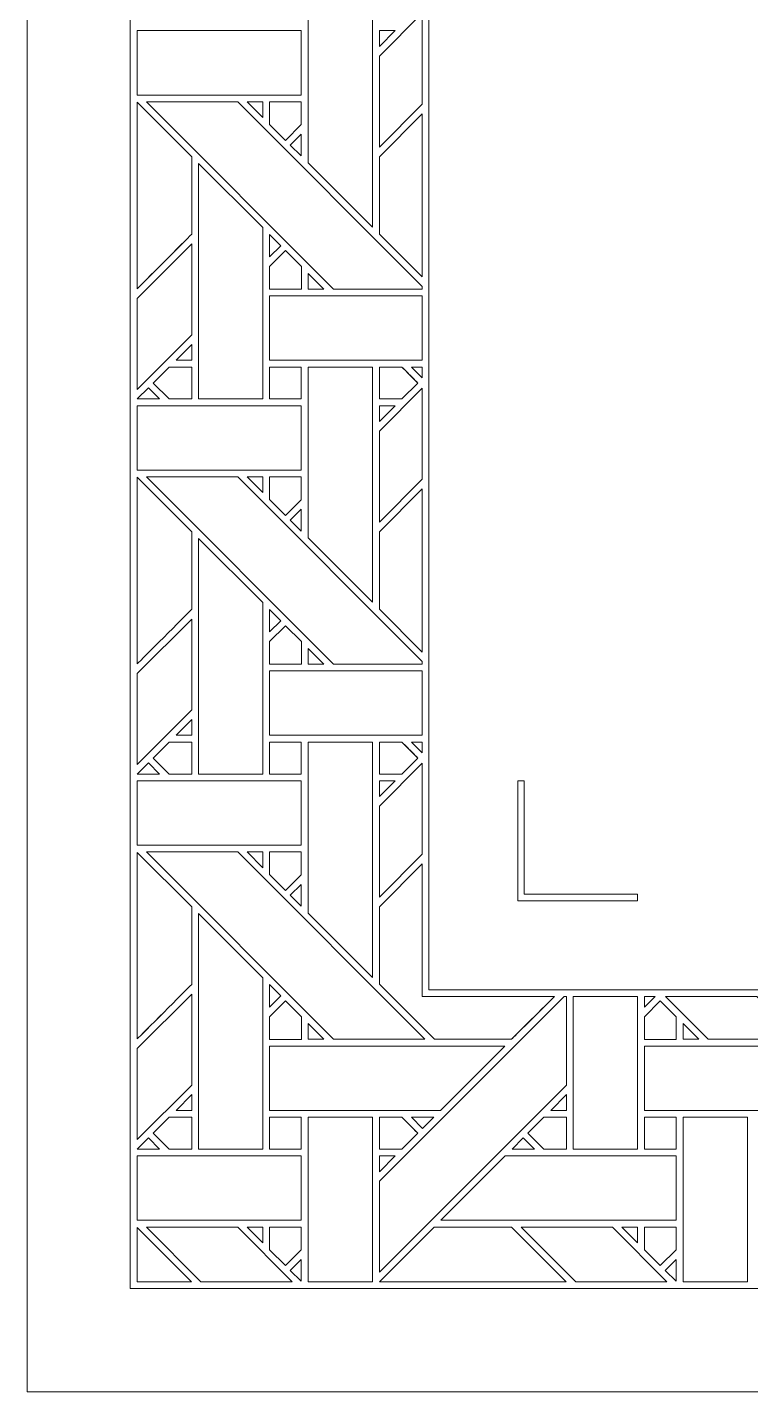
# Model space of a CAD drawing. Header units: inches. Extents: x 8.88 to 15.88, y 5.59 to 12.59.
# Drawn here: x 8.883 to 10.714, y 5.595 to 9.046 of the extents above; entities that cross this region are included whole.
import ezdxf

# ---------------------------------------------------------------- set-up
doc = ezdxf.new("R2010")
doc.units = ezdxf.units.IN
doc.header["$MEASUREMENT"] = 0
doc.layers.add('Design', color=7, linetype='Continuous', lineweight=0)

msp = doc.modelspace()

# ---------------------------------------------------------------- linework, layer by layer
at = {"layer": 'Design'}
for points, knots in [([(8.8829, 12.5948), (8.8829, 12.5948), (8.8829, 5.5948), (8.8829, 5.5948), (8.8829, 5.5948), (15.8829, 5.5948), (15.8829, 5.5948), (15.8829, 5.5948), (15.8829, 12.5948), (15.8829, 12.5948), (15.8829, 12.5948), (8.8829, 12.5948), (8.8829, 12.5948)], [0, 0, 0, 0, 1, 1, 1, 2, 2, 2, 3, 3, 3, 4, 4, 4, 4]), ([(9.1435, 12.3341), (9.1435, 12.3341), (9.1435, 5.8554), (9.1435, 5.8554), (9.1435, 5.8554), (15.6222, 5.8554), (15.6222, 5.8554), (15.6222, 5.8554), (15.6222, 12.3341), (15.6222, 12.3341), (15.6222, 12.3341), (9.1435, 12.3341), (9.1435, 12.3341)], [0, 0, 0, 0, 1, 1, 1, 2, 2, 2, 3, 3, 3, 4, 4, 4, 4]), ([(9.8996, 6.6115), (9.8996, 6.6115), (9.8996, 11.5781), (9.8996, 11.5781), (9.8996, 11.5781), (14.8662, 11.5781), (14.8662, 11.5781), (14.8662, 11.5781), (14.8662, 6.6115), (14.8662, 6.6115), (14.8662, 6.6115), (9.8996, 6.6115), (9.8996, 6.6115)], [0, 0, 0, 0, 1, 1, 1, 2, 2, 2, 3, 3, 3, 4, 4, 4, 4]), ([(9.5942, 9.1352), (9.5942, 9.1352), (9.7571, 9.1352), (9.7571, 9.1352), (9.7571, 9.1352), (9.7571, 8.5401), (9.7571, 8.5401), (9.7571, 8.5401), (9.5942, 8.703), (9.5942, 8.703), (9.5942, 8.703), (9.5942, 9.1352), (9.5942, 9.1352)], [0, 0, 0, 0, 1, 1, 1, 2, 2, 2, 3, 3, 3, 4, 4, 4, 4]), ([(9.7742, 8.743), (9.7742, 8.743), (9.7742, 8.9731), (9.7742, 8.9731), (9.7742, 8.9731), (9.8829, 9.0817), (9.8829, 9.0817), (9.8829, 9.0817), (9.8829, 8.8516), (9.8829, 8.8516), (9.8829, 8.8516), (9.7742, 8.743), (9.7742, 8.743)], [0, 0, 0, 0, 1, 1, 1, 2, 2, 2, 3, 3, 3, 4, 4, 4, 4]), ([(9.1612, 9.0373), (9.1612, 9.0373), (9.5766, 9.0373), (9.5766, 9.0373), (9.5766, 9.0373), (9.5766, 8.8745), (9.5766, 8.8745), (9.5766, 8.8745), (9.1612, 8.8745), (9.1612, 8.8745), (9.1612, 8.8745), (9.1612, 9.0373), (9.1612, 9.0373)], [0, 0, 0, 0, 1, 1, 1, 2, 2, 2, 3, 3, 3, 4, 4, 4, 4]), ([(9.814, 9.0373), (9.814, 9.0373), (9.7742, 8.9974), (9.7742, 8.9974), (9.7742, 8.9974), (9.7742, 9.0373), (9.7742, 9.0373), (9.7742, 9.0373), (9.814, 9.0373), (9.814, 9.0373)], [0, 0, 0, 0, 1, 1, 1, 2, 2, 2, 3, 3, 3, 3]), ([(9.1612, 8.8564), (9.1612, 8.8564), (9.2991, 8.7186), (9.2991, 8.7186), (9.2991, 8.7186), (9.2991, 8.5224), (9.2991, 8.5224), (9.2816, 8.5048), (9.1737, 8.397), (9.1612, 8.3845), (9.1612, 8.3845), (9.1612, 8.8564), (9.1612, 8.8564)], [0, 0, 0, 0, 1, 1, 1, 2, 2, 2, 3, 3, 3, 4, 4, 4, 4]), ([(9.1612, 8.8564), (9.1612, 8.8564), (9.2991, 8.7186), (9.2991, 8.7186), (9.2991, 8.7186), (9.2991, 8.5224), (9.2991, 8.5224), (9.2815, 8.5046), (9.1736, 8.3969), (9.1612, 8.3845), (9.1612, 8.3845), (9.1612, 8.8564), (9.1612, 8.8564)], [0, 0, 0, 0, 1, 1, 1, 2, 2, 2, 3, 3, 3, 4, 4, 4, 4]), ([(9.1846, 8.8573), (9.1846, 8.8573), (9.4156, 8.8573), (9.4156, 8.8573), (9.4156, 8.8573), (9.8829, 8.3901), (9.8829, 8.3901), (9.8829, 8.3901), (9.8829, 8.3837), (9.8829, 8.3837), (9.8829, 8.3837), (9.6582, 8.3837), (9.6582, 8.3837), (9.6582, 8.3837), (9.1846, 8.8573), (9.1846, 8.8573)], [0, 0, 0, 0, 1, 1, 1, 2, 2, 2, 3, 3, 3, 4, 4, 4, 5, 5, 5, 5]), ([(9.4397, 8.8573), (9.4397, 8.8573), (9.4791, 8.8573), (9.4791, 8.8573), (9.4791, 8.8573), (9.4791, 8.8175), (9.4791, 8.8175), (9.4791, 8.8175), (9.4397, 8.8573), (9.4397, 8.8573)], [0, 0, 0, 0, 1, 1, 1, 2, 2, 2, 3, 3, 3, 3]), ([(9.4963, 8.8573), (9.4963, 8.8573), (9.5766, 8.8573), (9.5766, 8.8573), (9.5766, 8.8573), (9.5766, 8.7997), (9.5766, 8.7997), (9.5766, 8.7997), (9.5366, 8.7598), (9.5366, 8.7598), (9.5366, 8.7598), (9.4963, 8.8001), (9.4963, 8.8001), (9.4963, 8.8001), (9.4963, 8.8573), (9.4963, 8.8573)], [0, 0, 0, 0, 1, 1, 1, 2, 2, 2, 3, 3, 3, 4, 4, 4, 5, 5, 5, 5]), ([(9.5766, 8.7997), (9.5766, 8.7997), (9.5366, 8.7598), (9.5366, 8.7598), (9.5366, 8.7598), (9.4963, 8.8001), (9.4963, 8.8001), (9.4963, 8.8001), (9.4963, 8.8573), (9.4963, 8.8573), (9.4963, 8.8573), (9.5766, 8.8573), (9.5766, 8.8573), (9.5766, 8.8573), (9.5766, 8.7997), (9.5766, 8.7997)], [0, 0, 0, 0, 1, 1, 1, 2, 2, 2, 3, 3, 3, 4, 4, 4, 5, 5, 5, 5]), ([(9.7742, 8.7186), (9.7742, 8.7186), (9.8829, 8.8273), (9.8829, 8.8273), (9.8829, 8.8273), (9.8829, 8.4143), (9.8829, 8.4143), (9.8829, 8.4143), (9.7742, 8.5229), (9.7742, 8.5229), (9.7742, 8.5229), (9.7742, 8.7186), (9.7742, 8.7186)], [0, 0, 0, 0, 1, 1, 1, 2, 2, 2, 3, 3, 3, 4, 4, 4, 4]), ([(9.8829, 8.8273), (9.8829, 8.8273), (9.8829, 8.4143), (9.8829, 8.4143), (9.8829, 8.4143), (9.7742, 8.5229), (9.7742, 8.5229), (9.7742, 8.5229), (9.7742, 8.7186), (9.7742, 8.7186), (9.7742, 8.7186), (9.8829, 8.8273), (9.8829, 8.8273)], [0, 0, 0, 0, 1, 1, 1, 2, 2, 2, 3, 3, 3, 4, 4, 4, 4]), ([(9.5766, 8.7755), (9.5766, 8.7755), (9.5766, 8.7203), (9.5766, 8.7203), (9.5766, 8.7203), (9.5488, 8.7477), (9.5488, 8.7477), (9.5488, 8.7477), (9.5766, 8.7755), (9.5766, 8.7755)], [0, 0, 0, 0, 1, 1, 1, 2, 2, 2, 3, 3, 3, 3]), ([(9.4791, 8.5394), (9.4791, 8.5394), (9.4791, 8.1057), (9.4791, 8.1057), (9.4791, 8.1057), (9.3163, 8.1057), (9.3163, 8.1057), (9.3163, 8.1057), (9.3163, 8.7015), (9.3163, 8.7015), (9.3163, 8.7015), (9.4791, 8.5394), (9.4791, 8.5394)], [0, 0, 0, 0, 1, 1, 1, 2, 2, 2, 3, 3, 3, 4, 4, 4, 4]), ([(9.1612, 8.3601), (9.1612, 8.3601), (9.2992, 8.498), (9.2992, 8.498), (9.2992, 8.498), (9.2992, 8.2679), (9.2992, 8.2679), (9.2992, 8.2679), (9.1612, 8.13), (9.1612, 8.13), (9.1612, 8.13), (9.1612, 8.3601), (9.1612, 8.3601)], [0, 0, 0, 0, 1, 1, 1, 2, 2, 2, 3, 3, 3, 4, 4, 4, 4]), ([(9.4964, 8.4651), (9.4964, 8.4651), (9.4964, 8.5219), (9.4964, 8.5219), (9.4964, 8.5219), (9.5246, 8.4933), (9.5246, 8.4933), (9.5246, 8.4933), (9.4964, 8.4651), (9.4964, 8.4651)], [0, 0, 0, 0, 1, 1, 1, 2, 2, 2, 3, 3, 3, 3]), ([(9.577, 8.3834), (9.577, 8.3834), (9.4963, 8.3834), (9.4963, 8.3834), (9.4963, 8.3834), (9.4963, 8.4407), (9.4963, 8.4407), (9.4963, 8.4407), (9.5367, 8.4811), (9.5367, 8.4811), (9.5367, 8.4811), (9.577, 8.4407), (9.577, 8.4407), (9.577, 8.4407), (9.577, 8.3834), (9.577, 8.3834)], [0, 0, 0, 0, 1, 1, 1, 2, 2, 2, 3, 3, 3, 4, 4, 4, 5, 5, 5, 5]), ([(9.5367, 8.4811), (9.5367, 8.4811), (9.577, 8.4407), (9.577, 8.4407), (9.577, 8.4407), (9.577, 8.3834), (9.577, 8.3834), (9.577, 8.3834), (9.4963, 8.3834), (9.4963, 8.3834), (9.4963, 8.3834), (9.4963, 8.4407), (9.4963, 8.4407), (9.4963, 8.4407), (9.5367, 8.4811), (9.5367, 8.4811)], [0, 0, 0, 0, 1, 1, 1, 2, 2, 2, 3, 3, 3, 4, 4, 4, 5, 5, 5, 5]), ([(9.634, 8.3837), (9.634, 8.3837), (9.5943, 8.3837), (9.5943, 8.3837), (9.5943, 8.3837), (9.5943, 8.4235), (9.5943, 8.4235), (9.5943, 8.4235), (9.634, 8.3837), (9.634, 8.3837)], [0, 0, 0, 0, 1, 1, 1, 2, 2, 2, 3, 3, 3, 3]), ([(9.4964, 8.2037), (9.4964, 8.2037), (9.4964, 8.3664), (9.4964, 8.3664), (9.4964, 8.3664), (9.8829, 8.3664), (9.8829, 8.3664), (9.8829, 8.3664), (9.8829, 8.2037), (9.8829, 8.2037), (9.8829, 8.2037), (9.4964, 8.2037), (9.4964, 8.2037)], [0, 0, 0, 0, 1, 1, 1, 2, 2, 2, 3, 3, 3, 4, 4, 4, 4]), ([(9.2594, 8.2038), (9.2594, 8.2038), (9.2992, 8.2435), (9.2992, 8.2435), (9.2992, 8.2435), (9.2992, 8.2038), (9.2992, 8.2038), (9.2992, 8.2038), (9.2594, 8.2038), (9.2594, 8.2038)], [0, 0, 0, 0, 1, 1, 1, 2, 2, 2, 3, 3, 3, 3]), ([(9.2991, 8.1057), (9.2991, 8.1057), (9.242, 8.1057), (9.242, 8.1057), (9.242, 8.1057), (9.2017, 8.1461), (9.2017, 8.1461), (9.2017, 8.1461), (9.2421, 8.1865), (9.2421, 8.1865), (9.2421, 8.1865), (9.2991, 8.1865), (9.2991, 8.1865), (9.2991, 8.1865), (9.2991, 8.1057), (9.2991, 8.1057)], [0, 0, 0, 0, 1, 1, 1, 2, 2, 2, 3, 3, 3, 4, 4, 4, 5, 5, 5, 5]), ([(9.2017, 8.1461), (9.2017, 8.1461), (9.2421, 8.1865), (9.2421, 8.1865), (9.2421, 8.1865), (9.2991, 8.1865), (9.2991, 8.1865), (9.2991, 8.1865), (9.2991, 8.1057), (9.2991, 8.1057), (9.2991, 8.1057), (9.242, 8.1057), (9.242, 8.1057), (9.242, 8.1057), (9.2017, 8.1461), (9.2017, 8.1461)], [0, 0, 0, 0, 1, 1, 1, 2, 2, 2, 3, 3, 3, 4, 4, 4, 5, 5, 5, 5]), ([(9.4963, 8.1865), (9.4963, 8.1865), (9.5766, 8.1865), (9.5766, 8.1865), (9.5766, 8.1865), (9.5766, 8.1057), (9.5766, 8.1057), (9.5766, 8.1057), (9.4963, 8.1057), (9.4963, 8.1057), (9.4963, 8.1057), (9.4963, 8.1865), (9.4963, 8.1865)], [0, 0, 0, 0, 1, 1, 1, 2, 2, 2, 3, 3, 3, 4, 4, 4, 4]), ([(9.4963, 8.1865), (9.4963, 8.1865), (9.5766, 8.1865), (9.5766, 8.1865), (9.5766, 8.1865), (9.5766, 8.1057), (9.5766, 8.1057), (9.5766, 8.1057), (9.4963, 8.1057), (9.4963, 8.1057), (9.4963, 8.1057), (9.4963, 8.1865), (9.4963, 8.1865)], [0, 0, 0, 0, 1, 1, 1, 2, 2, 2, 3, 3, 3, 4, 4, 4, 4]), ([(9.5942, 8.1865), (9.5942, 8.1865), (9.7571, 8.1865), (9.7571, 8.1865), (9.7571, 8.1865), (9.7571, 7.5914), (9.7571, 7.5914), (9.7571, 7.5914), (9.5942, 7.7543), (9.5942, 7.7543), (9.5942, 7.7543), (9.5942, 8.1865), (9.5942, 8.1865)], [0, 0, 0, 0, 1, 1, 1, 2, 2, 2, 3, 3, 3, 4, 4, 4, 4]), ([(9.7742, 8.1865), (9.7742, 8.1865), (9.8313, 8.1865), (9.8313, 8.1865), (9.8364, 8.1813), (9.8672, 8.1505), (9.8716, 8.1461), (9.8716, 8.1461), (9.8312, 8.1057), (9.8312, 8.1057), (9.8312, 8.1057), (9.7742, 8.1057), (9.7742, 8.1057), (9.7742, 8.1057), (9.7742, 8.1865), (9.7742, 8.1865)], [0, 0, 0, 0, 1, 1, 1, 2, 2, 2, 3, 3, 3, 4, 4, 4, 5, 5, 5, 5]), ([(9.7742, 8.1057), (9.7742, 8.1057), (9.7742, 8.1865), (9.7742, 8.1865), (9.7742, 8.1865), (9.8313, 8.1865), (9.8313, 8.1865), (9.8369, 8.1809), (9.8716, 8.1461), (9.8716, 8.1461), (9.8716, 8.1461), (9.8312, 8.1057), (9.8312, 8.1057), (9.8312, 8.1057), (9.7742, 8.1057), (9.7742, 8.1057)], [0, 0, 0, 0, 1, 1, 1, 2, 2, 2, 3, 3, 3, 4, 4, 4, 5, 5, 5, 5]), ([(9.8556, 8.1865), (9.8556, 8.1865), (9.8829, 8.1865), (9.8829, 8.1865), (9.8829, 8.1865), (9.8829, 8.1593), (9.8829, 8.1593), (9.8829, 8.1593), (9.8556, 8.1865), (9.8556, 8.1865)], [0, 0, 0, 0, 1, 1, 1, 2, 2, 2, 3, 3, 3, 3]), ([(9.2178, 8.1057), (9.2178, 8.1057), (9.1613, 8.1057), (9.1613, 8.1057), (9.1613, 8.1057), (9.1896, 8.1339), (9.1896, 8.1339), (9.1896, 8.1339), (9.2178, 8.1057), (9.2178, 8.1057)], [0, 0, 0, 0, 1, 1, 1, 2, 2, 2, 3, 3, 3, 3]), ([(9.7742, 7.7943), (9.7742, 7.7943), (9.7742, 8.0244), (9.7742, 8.0244), (9.7742, 8.0244), (9.8829, 8.133), (9.8829, 8.133), (9.8829, 8.133), (9.8829, 7.9029), (9.8829, 7.9029), (9.8829, 7.9029), (9.7742, 7.7943), (9.7742, 7.7943)], [0, 0, 0, 0, 1, 1, 1, 2, 2, 2, 3, 3, 3, 4, 4, 4, 4]), ([(9.1612, 8.0885), (9.1612, 8.0885), (9.5766, 8.0885), (9.5766, 8.0885), (9.5766, 8.0885), (9.5766, 7.9257), (9.5766, 7.9257), (9.5766, 7.9257), (9.1612, 7.9257), (9.1612, 7.9257), (9.1612, 7.9257), (9.1612, 8.0885), (9.1612, 8.0885)], [0, 0, 0, 0, 1, 1, 1, 2, 2, 2, 3, 3, 3, 4, 4, 4, 4]), ([(9.8141, 8.0885), (9.8141, 8.0885), (9.7742, 8.0487), (9.7742, 8.0487), (9.7742, 8.0487), (9.7742, 8.0885), (9.7742, 8.0885), (9.7742, 8.0885), (9.8141, 8.0885), (9.8141, 8.0885)], [0, 0, 0, 0, 1, 1, 1, 2, 2, 2, 3, 3, 3, 3]), ([(9.1612, 7.9077), (9.1612, 7.9077), (9.2991, 7.7699), (9.2991, 7.7699), (9.2991, 7.7699), (9.2991, 7.5737), (9.2991, 7.5737), (9.2816, 7.556), (9.1737, 7.4483), (9.1612, 7.4358), (9.1612, 7.4358), (9.1612, 7.9077), (9.1612, 7.9077)], [0, 0, 0, 0, 1, 1, 1, 2, 2, 2, 3, 3, 3, 4, 4, 4, 4]), ([(9.1612, 7.9077), (9.1612, 7.9077), (9.2991, 7.7699), (9.2991, 7.7699), (9.2991, 7.7699), (9.2991, 7.5737), (9.2991, 7.5737), (9.2815, 7.5559), (9.1736, 7.4482), (9.1612, 7.4358), (9.1612, 7.4358), (9.1612, 7.9077), (9.1612, 7.9077)], [0, 0, 0, 0, 1, 1, 1, 2, 2, 2, 3, 3, 3, 4, 4, 4, 4]), ([(9.1846, 7.9086), (9.1846, 7.9086), (9.4156, 7.9086), (9.4156, 7.9086), (9.4156, 7.9086), (9.8829, 7.4413), (9.8829, 7.4413), (9.8829, 7.4413), (9.8829, 7.435), (9.8829, 7.435), (9.8829, 7.435), (9.6582, 7.435), (9.6582, 7.435), (9.6582, 7.435), (9.1846, 7.9086), (9.1846, 7.9086)], [0, 0, 0, 0, 1, 1, 1, 2, 2, 2, 3, 3, 3, 4, 4, 4, 5, 5, 5, 5]), ([(9.4397, 7.9086), (9.4397, 7.9086), (9.4791, 7.9086), (9.4791, 7.9086), (9.4791, 7.9086), (9.4791, 7.8688), (9.4791, 7.8688), (9.4791, 7.8688), (9.4397, 7.9086), (9.4397, 7.9086)], [0, 0, 0, 0, 1, 1, 1, 2, 2, 2, 3, 3, 3, 3]), ([(9.4963, 7.9086), (9.4963, 7.9086), (9.5766, 7.9086), (9.5766, 7.9086), (9.5766, 7.9086), (9.5766, 7.851), (9.5766, 7.851), (9.5766, 7.851), (9.5366, 7.8111), (9.5366, 7.8111), (9.5366, 7.8111), (9.4963, 7.8514), (9.4963, 7.8514), (9.4963, 7.8514), (9.4963, 7.9086), (9.4963, 7.9086)], [0, 0, 0, 0, 1, 1, 1, 2, 2, 2, 3, 3, 3, 4, 4, 4, 5, 5, 5, 5]), ([(9.5766, 7.851), (9.5766, 7.851), (9.5366, 7.8111), (9.5366, 7.8111), (9.5366, 7.8111), (9.4963, 7.8514), (9.4963, 7.8514), (9.4963, 7.8514), (9.4963, 7.9086), (9.4963, 7.9086), (9.4963, 7.9086), (9.5766, 7.9086), (9.5766, 7.9086), (9.5766, 7.9086), (9.5766, 7.851), (9.5766, 7.851)], [0, 0, 0, 0, 1, 1, 1, 2, 2, 2, 3, 3, 3, 4, 4, 4, 5, 5, 5, 5]), ([(9.7742, 7.7699), (9.7742, 7.7699), (9.8829, 7.8785), (9.8829, 7.8785), (9.8829, 7.8785), (9.8829, 7.4655), (9.8829, 7.4655), (9.8829, 7.4655), (9.7742, 7.5742), (9.7742, 7.5742), (9.7742, 7.5742), (9.7742, 7.7699), (9.7742, 7.7699)], [0, 0, 0, 0, 1, 1, 1, 2, 2, 2, 3, 3, 3, 4, 4, 4, 4]), ([(9.8829, 7.8785), (9.8829, 7.8785), (9.8829, 7.4655), (9.8829, 7.4655), (9.8829, 7.4655), (9.7742, 7.5742), (9.7742, 7.5742), (9.7742, 7.5742), (9.7742, 7.7699), (9.7742, 7.7699), (9.7742, 7.7699), (9.8829, 7.8785), (9.8829, 7.8785)], [0, 0, 0, 0, 1, 1, 1, 2, 2, 2, 3, 3, 3, 4, 4, 4, 4]), ([(9.5766, 7.8268), (9.5766, 7.8268), (9.5766, 7.7716), (9.5766, 7.7716), (9.5766, 7.7716), (9.5488, 7.799), (9.5488, 7.799), (9.5488, 7.799), (9.5766, 7.8268), (9.5766, 7.8268)], [0, 0, 0, 0, 1, 1, 1, 2, 2, 2, 3, 3, 3, 3]), ([(9.4791, 7.5906), (9.4791, 7.5906), (9.4791, 7.157), (9.4791, 7.157), (9.4791, 7.157), (9.3163, 7.157), (9.3163, 7.157), (9.3163, 7.157), (9.3163, 7.7528), (9.3163, 7.7528), (9.3163, 7.7528), (9.4791, 7.5906), (9.4791, 7.5906)], [0, 0, 0, 0, 1, 1, 1, 2, 2, 2, 3, 3, 3, 4, 4, 4, 4]), ([(9.4964, 7.5164), (9.4964, 7.5164), (9.4964, 7.5732), (9.4964, 7.5732), (9.4964, 7.5732), (9.5246, 7.5446), (9.5246, 7.5446), (9.5246, 7.5446), (9.4964, 7.5164), (9.4964, 7.5164)], [0, 0, 0, 0, 1, 1, 1, 2, 2, 2, 3, 3, 3, 3]), ([(9.1612, 7.4113), (9.1612, 7.4113), (9.2992, 7.5492), (9.2992, 7.5492), (9.2992, 7.5492), (9.2992, 7.3192), (9.2992, 7.3192), (9.2992, 7.3192), (9.1612, 7.1813), (9.1612, 7.1813), (9.1612, 7.1813), (9.1612, 7.4113), (9.1612, 7.4113)], [0, 0, 0, 0, 1, 1, 1, 2, 2, 2, 3, 3, 3, 4, 4, 4, 4]), ([(9.577, 7.4347), (9.577, 7.4347), (9.4963, 7.4347), (9.4963, 7.4347), (9.4963, 7.4347), (9.4963, 7.492), (9.4963, 7.492), (9.4963, 7.492), (9.5367, 7.5323), (9.5367, 7.5323), (9.5367, 7.5323), (9.577, 7.492), (9.577, 7.492), (9.577, 7.492), (9.577, 7.4347), (9.577, 7.4347)], [0, 0, 0, 0, 1, 1, 1, 2, 2, 2, 3, 3, 3, 4, 4, 4, 5, 5, 5, 5]), ([(9.5367, 7.5323), (9.5367, 7.5323), (9.577, 7.492), (9.577, 7.492), (9.577, 7.492), (9.577, 7.4347), (9.577, 7.4347), (9.577, 7.4347), (9.4963, 7.4347), (9.4963, 7.4347), (9.4963, 7.4347), (9.4963, 7.492), (9.4963, 7.492), (9.4963, 7.492), (9.5367, 7.5323), (9.5367, 7.5323)], [0, 0, 0, 0, 1, 1, 1, 2, 2, 2, 3, 3, 3, 4, 4, 4, 5, 5, 5, 5]), ([(9.634, 7.4349), (9.634, 7.4349), (9.5943, 7.4349), (9.5943, 7.4349), (9.5943, 7.4349), (9.5943, 7.4747), (9.5943, 7.4747), (9.5943, 7.4747), (9.634, 7.4349), (9.634, 7.4349)], [0, 0, 0, 0, 1, 1, 1, 2, 2, 2, 3, 3, 3, 3]), ([(9.4964, 7.255), (9.4964, 7.255), (9.4964, 7.4177), (9.4964, 7.4177), (9.4964, 7.4177), (9.8829, 7.4177), (9.8829, 7.4177), (9.8829, 7.4177), (9.8829, 7.255), (9.8829, 7.255), (9.8829, 7.255), (9.4964, 7.255), (9.4964, 7.255)], [0, 0, 0, 0, 1, 1, 1, 2, 2, 2, 3, 3, 3, 4, 4, 4, 4]), ([(9.2594, 7.255), (9.2594, 7.255), (9.2992, 7.2948), (9.2992, 7.2948), (9.2992, 7.2948), (9.2992, 7.255), (9.2992, 7.255), (9.2992, 7.255), (9.2594, 7.255), (9.2594, 7.255)], [0, 0, 0, 0, 1, 1, 1, 2, 2, 2, 3, 3, 3, 3]), ([(9.2991, 7.1569), (9.2991, 7.1569), (9.242, 7.1569), (9.242, 7.1569), (9.242, 7.1569), (9.2017, 7.1973), (9.2017, 7.1973), (9.2017, 7.1973), (9.2421, 7.2377), (9.2421, 7.2377), (9.2421, 7.2377), (9.2991, 7.2377), (9.2991, 7.2377), (9.2991, 7.2377), (9.2991, 7.1569), (9.2991, 7.1569)], [0, 0, 0, 0, 1, 1, 1, 2, 2, 2, 3, 3, 3, 4, 4, 4, 5, 5, 5, 5]), ([(9.2017, 7.1973), (9.2017, 7.1973), (9.2421, 7.2377), (9.2421, 7.2377), (9.2421, 7.2377), (9.2991, 7.2377), (9.2991, 7.2377), (9.2991, 7.2377), (9.2991, 7.1569), (9.2991, 7.1569), (9.2991, 7.1569), (9.242, 7.1569), (9.242, 7.1569), (9.242, 7.1569), (9.2017, 7.1973), (9.2017, 7.1973)], [0, 0, 0, 0, 1, 1, 1, 2, 2, 2, 3, 3, 3, 4, 4, 4, 5, 5, 5, 5]), ([(9.4963, 7.2377), (9.4963, 7.2377), (9.5766, 7.2377), (9.5766, 7.2377), (9.5766, 7.2377), (9.5766, 7.1569), (9.5766, 7.1569), (9.5766, 7.1569), (9.4963, 7.1569), (9.4963, 7.1569), (9.4963, 7.1569), (9.4963, 7.2377), (9.4963, 7.2377)], [0, 0, 0, 0, 1, 1, 1, 2, 2, 2, 3, 3, 3, 4, 4, 4, 4]), ([(9.4963, 7.2377), (9.4963, 7.2377), (9.5766, 7.2377), (9.5766, 7.2377), (9.5766, 7.2377), (9.5766, 7.1569), (9.5766, 7.1569), (9.5766, 7.1569), (9.4963, 7.1569), (9.4963, 7.1569), (9.4963, 7.1569), (9.4963, 7.2377), (9.4963, 7.2377)], [0, 0, 0, 0, 1, 1, 1, 2, 2, 2, 3, 3, 3, 4, 4, 4, 4]), ([(9.5942, 7.2377), (9.5942, 7.2377), (9.7571, 7.2377), (9.7571, 7.2377), (9.7571, 7.2377), (9.7571, 6.6426), (9.7571, 6.6426), (9.7571, 6.6426), (9.5942, 6.8055), (9.5942, 6.8055), (9.5942, 6.8055), (9.5942, 7.2377), (9.5942, 7.2377)], [0, 0, 0, 0, 1, 1, 1, 2, 2, 2, 3, 3, 3, 4, 4, 4, 4]), ([(9.7742, 7.2377), (9.7742, 7.2377), (9.8313, 7.2377), (9.8313, 7.2377), (9.8364, 7.2326), (9.8672, 7.2018), (9.8716, 7.1974), (9.8716, 7.1974), (9.8312, 7.1569), (9.8312, 7.1569), (9.8312, 7.1569), (9.7742, 7.1569), (9.7742, 7.1569), (9.7742, 7.1569), (9.7742, 7.2377), (9.7742, 7.2377)], [0, 0, 0, 0, 1, 1, 1, 2, 2, 2, 3, 3, 3, 4, 4, 4, 5, 5, 5, 5]), ([(9.7742, 7.1569), (9.7742, 7.1569), (9.7742, 7.2377), (9.7742, 7.2377), (9.7742, 7.2377), (9.8313, 7.2377), (9.8313, 7.2377), (9.8367, 7.2323), (9.8716, 7.1974), (9.8716, 7.1974), (9.8716, 7.1974), (9.8312, 7.1569), (9.8312, 7.1569), (9.8312, 7.1569), (9.7742, 7.1569), (9.7742, 7.1569)], [0, 0, 0, 0, 1, 1, 1, 2, 2, 2, 3, 3, 3, 4, 4, 4, 5, 5, 5, 5]), ([(9.8556, 7.2377), (9.8556, 7.2377), (9.8829, 7.2377), (9.8829, 7.2377), (9.8829, 7.2377), (9.8829, 7.2105), (9.8829, 7.2105), (9.8829, 7.2105), (9.8556, 7.2377), (9.8556, 7.2377)], [0, 0, 0, 0, 1, 1, 1, 2, 2, 2, 3, 3, 3, 3]), ([(9.2178, 7.157), (9.2178, 7.157), (9.1613, 7.157), (9.1613, 7.157), (9.1613, 7.157), (9.1896, 7.1852), (9.1896, 7.1852), (9.1896, 7.1852), (9.2178, 7.157), (9.2178, 7.157)], [0, 0, 0, 0, 1, 1, 1, 2, 2, 2, 3, 3, 3, 3]), ([(9.7742, 7.0756), (9.7742, 7.0756), (9.8829, 7.1843), (9.8829, 7.1843), (9.8829, 7.1843), (9.8829, 6.9542), (9.8829, 6.9542), (9.8829, 6.9542), (9.7742, 6.8455), (9.7742, 6.8455), (9.7742, 6.8455), (9.7742, 7.0756), (9.7742, 7.0756)], [0, 0, 0, 0, 1, 1, 1, 2, 2, 2, 3, 3, 3, 4, 4, 4, 4]), ([(9.1612, 7.1398), (9.1612, 7.1398), (9.5766, 7.1398), (9.5766, 7.1398), (9.5766, 7.1398), (9.5766, 6.977), (9.5766, 6.977), (9.5766, 6.977), (9.1612, 6.977), (9.1612, 6.977), (9.1612, 6.977), (9.1612, 7.1398), (9.1612, 7.1398)], [0, 0, 0, 0, 1, 1, 1, 2, 2, 2, 3, 3, 3, 4, 4, 4, 4]), ([(9.8141, 7.1398), (9.8141, 7.1398), (9.7742, 7.1), (9.7742, 7.1), (9.7742, 7.1), (9.7742, 7.1398), (9.7742, 7.1398), (9.7742, 7.1398), (9.8141, 7.1398), (9.8141, 7.1398)], [0, 0, 0, 0, 1, 1, 1, 2, 2, 2, 3, 3, 3, 3]), ([(10.1412, 6.8531), (10.1412, 6.8531), (10.4278, 6.8531), (10.4278, 6.8531), (10.4278, 6.8531), (10.4278, 6.8364), (10.4278, 6.8364), (10.4278, 6.8364), (10.1245, 6.8364), (10.1245, 6.8364), (10.1245, 6.8364), (10.1245, 7.1397), (10.1245, 7.1397), (10.1245, 7.1397), (10.1412, 7.1397), (10.1412, 7.1397), (10.1412, 7.1397), (10.1412, 6.8531), (10.1412, 6.8531)], [0, 0, 0, 0, 1, 1, 1, 2, 2, 2, 3, 3, 3, 4, 4, 4, 5, 5, 5, 6, 6, 6, 6]), ([(9.1612, 6.959), (9.1612, 6.959), (9.2991, 6.8211), (9.2991, 6.8211), (9.2991, 6.8211), (9.2991, 6.6249), (9.2991, 6.6249), (9.2816, 6.6073), (9.1737, 6.4995), (9.1612, 6.4871), (9.1612, 6.4871), (9.1612, 6.959), (9.1612, 6.959)], [0, 0, 0, 0, 1, 1, 1, 2, 2, 2, 3, 3, 3, 4, 4, 4, 4]), ([(9.1612, 6.959), (9.1612, 6.959), (9.2991, 6.8211), (9.2991, 6.8211), (9.2991, 6.8211), (9.2991, 6.6249), (9.2991, 6.6249), (9.2815, 6.6071), (9.1736, 6.4994), (9.1612, 6.4871), (9.1612, 6.4871), (9.1612, 6.959), (9.1612, 6.959)], [0, 0, 0, 0, 1, 1, 1, 2, 2, 2, 3, 3, 3, 4, 4, 4, 4]), ([(9.1846, 6.9599), (9.1846, 6.9599), (9.4156, 6.9599), (9.4156, 6.9599), (9.4156, 6.9599), (9.8892, 6.4862), (9.8892, 6.4862), (9.8892, 6.4862), (9.6582, 6.4862), (9.6582, 6.4862), (9.6582, 6.4862), (9.1846, 6.9599), (9.1846, 6.9599)], [0, 0, 0, 0, 1, 1, 1, 2, 2, 2, 3, 3, 3, 4, 4, 4, 4]), ([(9.4397, 6.9599), (9.4397, 6.9599), (9.4791, 6.9599), (9.4791, 6.9599), (9.4791, 6.9599), (9.4791, 6.92), (9.4791, 6.92), (9.4791, 6.92), (9.4397, 6.9599), (9.4397, 6.9599)], [0, 0, 0, 0, 1, 1, 1, 2, 2, 2, 3, 3, 3, 3]), ([(9.4963, 6.9599), (9.4963, 6.9599), (9.5766, 6.9599), (9.5766, 6.9599), (9.5766, 6.9599), (9.5766, 6.9023), (9.5766, 6.9023), (9.5766, 6.9023), (9.5366, 6.8623), (9.5366, 6.8623), (9.5366, 6.8623), (9.4963, 6.9027), (9.4963, 6.9027), (9.4963, 6.9027), (9.4963, 6.9599), (9.4963, 6.9599)], [0, 0, 0, 0, 1, 1, 1, 2, 2, 2, 3, 3, 3, 4, 4, 4, 5, 5, 5, 5]), ([(9.5766, 6.9023), (9.5766, 6.9023), (9.5366, 6.8623), (9.5366, 6.8623), (9.5366, 6.8623), (9.4963, 6.9027), (9.4963, 6.9027), (9.4963, 6.9027), (9.4963, 6.9599), (9.4963, 6.9599), (9.4963, 6.9599), (9.5766, 6.9599), (9.5766, 6.9599), (9.5766, 6.9599), (9.5766, 6.9023), (9.5766, 6.9023)], [0, 0, 0, 0, 1, 1, 1, 2, 2, 2, 3, 3, 3, 4, 4, 4, 5, 5, 5, 5]), ([(9.7742, 6.8211), (9.7742, 6.8211), (9.8829, 6.9298), (9.8829, 6.9298), (9.8829, 6.9298), (9.8829, 6.5948), (9.8829, 6.5948), (9.8829, 6.5948), (10.2177, 6.5948), (10.2177, 6.5948), (10.1782, 6.5552), (10.1158, 6.4929), (10.1091, 6.4862), (10.1091, 6.4862), (9.9134, 6.4862), (9.9134, 6.4862), (9.9134, 6.4862), (9.7742, 6.6255), (9.7742, 6.6255), (9.7742, 6.6255), (9.7742, 6.8211), (9.7742, 6.8211)], [0, 0, 0, 0, 1, 1, 1, 2, 2, 2, 3, 3, 3, 4, 4, 4, 5, 5, 5, 6, 6, 6, 7, 7, 7, 7]), ([(9.9134, 6.4862), (9.9134, 6.4862), (9.7742, 6.6255), (9.7742, 6.6255), (9.7742, 6.6255), (9.7742, 6.8211), (9.7742, 6.8211), (9.7742, 6.8211), (9.8829, 6.9298), (9.8829, 6.9298), (9.8829, 6.9298), (9.8829, 6.5948), (9.8829, 6.5948), (9.8829, 6.5948), (10.2177, 6.5948), (10.2177, 6.5948), (10.2177, 6.5948), (10.1091, 6.4862), (10.1091, 6.4862), (10.1091, 6.4862), (9.9134, 6.4862), (9.9134, 6.4862)], [0, 0, 0, 0, 1, 1, 1, 2, 2, 2, 3, 3, 3, 4, 4, 4, 5, 5, 5, 6, 6, 6, 7, 7, 7, 7]), ([(9.5766, 6.878), (9.5766, 6.878), (9.5766, 6.8229), (9.5766, 6.8229), (9.5766, 6.8229), (9.5488, 6.8503), (9.5488, 6.8503), (9.5488, 6.8503), (9.5766, 6.878), (9.5766, 6.878)], [0, 0, 0, 0, 1, 1, 1, 2, 2, 2, 3, 3, 3, 3]), ([(9.4791, 6.6419), (9.4791, 6.6419), (9.4791, 6.2082), (9.4791, 6.2082), (9.4791, 6.2082), (9.3163, 6.2082), (9.3163, 6.2082), (9.3163, 6.2082), (9.3163, 6.8041), (9.3163, 6.8041), (9.3163, 6.8041), (9.4791, 6.6419), (9.4791, 6.6419)], [0, 0, 0, 0, 1, 1, 1, 2, 2, 2, 3, 3, 3, 4, 4, 4, 4]), ([(9.1612, 6.4626), (9.1612, 6.4626), (9.2992, 6.6005), (9.2992, 6.6005), (9.2992, 6.6005), (9.2992, 6.3705), (9.2992, 6.3705), (9.2992, 6.3705), (9.1612, 6.2325), (9.1612, 6.2325), (9.1612, 6.2325), (9.1612, 6.4626), (9.1612, 6.4626)], [0, 0, 0, 0, 1, 1, 1, 2, 2, 2, 3, 3, 3, 4, 4, 4, 4]), ([(9.4964, 6.5677), (9.4964, 6.5677), (9.4964, 6.6244), (9.4964, 6.6244), (9.4964, 6.6244), (9.5246, 6.5958), (9.5246, 6.5958), (9.5246, 6.5958), (9.4964, 6.5677), (9.4964, 6.5677)], [0, 0, 0, 0, 1, 1, 1, 2, 2, 2, 3, 3, 3, 3]), ([(9.7742, 6.1269), (9.7742, 6.1269), (10.2421, 6.5948), (10.2421, 6.5948), (10.2421, 6.5948), (10.2479, 6.5948), (10.2479, 6.5948), (10.2479, 6.5948), (10.2479, 6.3705), (10.2479, 6.3705), (10.2479, 6.3705), (9.7742, 5.8968), (9.7742, 5.8968), (9.7742, 5.8968), (9.7742, 6.1269), (9.7742, 6.1269)], [0, 0, 0, 0, 1, 1, 1, 2, 2, 2, 3, 3, 3, 4, 4, 4, 5, 5, 5, 5]), ([(10.4278, 6.5948), (10.4278, 6.5948), (10.4278, 6.2082), (10.4278, 6.2082), (10.4278, 6.2082), (10.265, 6.2082), (10.265, 6.2082), (10.265, 6.2082), (10.265, 6.5948), (10.265, 6.5948), (10.265, 6.5948), (10.4278, 6.5948), (10.4278, 6.5948)], [0, 0, 0, 0, 1, 1, 1, 2, 2, 2, 3, 3, 3, 4, 4, 4, 4]), ([(10.4451, 6.5677), (10.4451, 6.5677), (10.4451, 6.5948), (10.4451, 6.5948), (10.4451, 6.5948), (10.4722, 6.5948), (10.4722, 6.5948), (10.4722, 6.5948), (10.4451, 6.5677), (10.4451, 6.5677)], [0, 0, 0, 0, 1, 1, 1, 2, 2, 2, 3, 3, 3, 3]), ([(10.4984, 6.5948), (10.4984, 6.5948), (10.7294, 6.5948), (10.7294, 6.5948), (10.7294, 6.5948), (10.838, 6.4862), (10.838, 6.4862), (10.838, 6.4862), (10.6069, 6.4862), (10.6069, 6.4862), (10.6069, 6.4862), (10.4984, 6.5948), (10.4984, 6.5948)], [0, 0, 0, 0, 1, 1, 1, 2, 2, 2, 3, 3, 3, 4, 4, 4, 4]), ([(9.577, 6.486), (9.577, 6.486), (9.4963, 6.486), (9.4963, 6.486), (9.4963, 6.486), (9.4963, 6.5433), (9.4963, 6.5433), (9.4963, 6.5433), (9.5367, 6.5836), (9.5367, 6.5836), (9.5367, 6.5836), (9.577, 6.5433), (9.577, 6.5433), (9.577, 6.5433), (9.577, 6.486), (9.577, 6.486)], [0, 0, 0, 0, 1, 1, 1, 2, 2, 2, 3, 3, 3, 4, 4, 4, 5, 5, 5, 5]), ([(9.5367, 6.5836), (9.5367, 6.5836), (9.577, 6.5433), (9.577, 6.5433), (9.577, 6.5433), (9.577, 6.486), (9.577, 6.486), (9.577, 6.486), (9.4963, 6.486), (9.4963, 6.486), (9.4963, 6.486), (9.4963, 6.5433), (9.4963, 6.5433), (9.4963, 6.5433), (9.5367, 6.5836), (9.5367, 6.5836)], [0, 0, 0, 0, 1, 1, 1, 2, 2, 2, 3, 3, 3, 4, 4, 4, 5, 5, 5, 5]), ([(10.5257, 6.486), (10.5257, 6.486), (10.4451, 6.486), (10.4451, 6.486), (10.4451, 6.486), (10.4451, 6.5433), (10.4451, 6.5433), (10.4451, 6.5433), (10.4854, 6.5836), (10.4854, 6.5836), (10.4854, 6.5836), (10.5257, 6.5433), (10.5257, 6.5433), (10.5257, 6.5433), (10.5257, 6.486), (10.5257, 6.486)], [0, 0, 0, 0, 1, 1, 1, 2, 2, 2, 3, 3, 3, 4, 4, 4, 5, 5, 5, 5]), ([(10.4854, 6.5836), (10.4854, 6.5836), (10.5257, 6.5433), (10.5257, 6.5433), (10.5257, 6.5433), (10.5257, 6.486), (10.5257, 6.486), (10.5257, 6.486), (10.4451, 6.486), (10.4451, 6.486), (10.4451, 6.486), (10.4451, 6.5433), (10.4451, 6.5433), (10.4451, 6.5433), (10.4854, 6.5836), (10.4854, 6.5836)], [0, 0, 0, 0, 1, 1, 1, 2, 2, 2, 3, 3, 3, 4, 4, 4, 5, 5, 5, 5]), ([(9.634, 6.4862), (9.634, 6.4862), (9.5943, 6.4862), (9.5943, 6.4862), (9.5943, 6.4862), (9.5943, 6.526), (9.5943, 6.526), (9.5943, 6.526), (9.634, 6.4862), (9.634, 6.4862)], [0, 0, 0, 0, 1, 1, 1, 2, 2, 2, 3, 3, 3, 3]), ([(10.5827, 6.4862), (10.5827, 6.4862), (10.543, 6.4862), (10.543, 6.4862), (10.543, 6.4862), (10.543, 6.526), (10.543, 6.526), (10.543, 6.526), (10.5827, 6.4862), (10.5827, 6.4862)], [0, 0, 0, 0, 1, 1, 1, 2, 2, 2, 3, 3, 3, 3]), ([(9.4964, 6.3063), (9.4964, 6.3063), (9.4964, 6.469), (9.4964, 6.469), (9.4964, 6.469), (10.0921, 6.469), (10.0921, 6.469), (10.0921, 6.469), (9.9293, 6.3063), (9.9293, 6.3063), (9.9293, 6.3063), (9.4964, 6.3063), (9.4964, 6.3063)], [0, 0, 0, 0, 1, 1, 1, 2, 2, 2, 3, 3, 3, 4, 4, 4, 4]), ([(10.4451, 6.3063), (10.4451, 6.3063), (10.4451, 6.469), (10.4451, 6.469), (10.4451, 6.469), (11.0408, 6.469), (11.0408, 6.469), (11.0408, 6.469), (10.8781, 6.3063), (10.8781, 6.3063), (10.8781, 6.3063), (10.4451, 6.3063), (10.4451, 6.3063)], [0, 0, 0, 0, 1, 1, 1, 2, 2, 2, 3, 3, 3, 4, 4, 4, 4]), ([(9.2594, 6.3063), (9.2594, 6.3063), (9.2992, 6.3461), (9.2992, 6.3461), (9.2992, 6.3461), (9.2992, 6.3063), (9.2992, 6.3063), (9.2992, 6.3063), (9.2594, 6.3063), (9.2594, 6.3063)], [0, 0, 0, 0, 1, 1, 1, 2, 2, 2, 3, 3, 3, 3]), ([(10.2081, 6.3063), (10.2081, 6.3063), (10.2479, 6.3461), (10.2479, 6.3461), (10.2479, 6.3461), (10.2479, 6.3063), (10.2479, 6.3063), (10.2479, 6.3063), (10.2081, 6.3063), (10.2081, 6.3063)], [0, 0, 0, 0, 1, 1, 1, 2, 2, 2, 3, 3, 3, 3]), ([(9.2991, 6.2082), (9.2991, 6.2082), (9.242, 6.2082), (9.242, 6.2082), (9.242, 6.2082), (9.2017, 6.2486), (9.2017, 6.2486), (9.2017, 6.2486), (9.2421, 6.289), (9.2421, 6.289), (9.2421, 6.289), (9.2991, 6.289), (9.2991, 6.289), (9.2991, 6.289), (9.2991, 6.2082), (9.2991, 6.2082)], [0, 0, 0, 0, 1, 1, 1, 2, 2, 2, 3, 3, 3, 4, 4, 4, 5, 5, 5, 5]), ([(9.2017, 6.2486), (9.2017, 6.2486), (9.2421, 6.289), (9.2421, 6.289), (9.2421, 6.289), (9.2991, 6.289), (9.2991, 6.289), (9.2991, 6.289), (9.2991, 6.2082), (9.2991, 6.2082), (9.2991, 6.2082), (9.242, 6.2082), (9.242, 6.2082), (9.242, 6.2082), (9.2017, 6.2486), (9.2017, 6.2486)], [0, 0, 0, 0, 1, 1, 1, 2, 2, 2, 3, 3, 3, 4, 4, 4, 5, 5, 5, 5]), ([(9.5766, 6.2082), (9.5766, 6.2082), (9.4963, 6.2082), (9.4963, 6.2082), (9.4963, 6.2082), (9.4963, 6.289), (9.4963, 6.289), (9.4963, 6.289), (9.5766, 6.289), (9.5766, 6.289), (9.5766, 6.289), (9.5766, 6.2082), (9.5766, 6.2082)], [0, 0, 0, 0, 1, 1, 1, 2, 2, 2, 3, 3, 3, 4, 4, 4, 4]), ([(9.4963, 6.289), (9.4963, 6.289), (9.5766, 6.289), (9.5766, 6.289), (9.5766, 6.289), (9.5766, 6.2082), (9.5766, 6.2082), (9.5766, 6.2082), (9.4963, 6.2082), (9.4963, 6.2082), (9.4963, 6.2082), (9.4963, 6.289), (9.4963, 6.289)], [0, 0, 0, 0, 1, 1, 1, 2, 2, 2, 3, 3, 3, 4, 4, 4, 4]), ([(9.7571, 5.8731), (9.7571, 5.8731), (9.5942, 5.8731), (9.5942, 5.8731), (9.5942, 5.8731), (9.5942, 6.289), (9.5942, 6.289), (9.5942, 6.289), (9.7571, 6.289), (9.7571, 6.289), (9.7571, 6.289), (9.7571, 5.8731), (9.7571, 5.8731)], [0, 0, 0, 0, 1, 1, 1, 2, 2, 2, 3, 3, 3, 4, 4, 4, 4]), ([(9.7742, 6.289), (9.7742, 6.289), (9.8313, 6.289), (9.8313, 6.289), (9.8364, 6.2839), (9.8672, 6.2531), (9.8716, 6.2486), (9.8716, 6.2486), (9.8312, 6.2082), (9.8312, 6.2082), (9.8312, 6.2082), (9.7742, 6.2082), (9.7742, 6.2082), (9.7742, 6.2082), (9.7742, 6.289), (9.7742, 6.289)], [0, 0, 0, 0, 1, 1, 1, 2, 2, 2, 3, 3, 3, 4, 4, 4, 5, 5, 5, 5]), ([(9.7742, 6.289), (9.7742, 6.289), (9.8313, 6.289), (9.8313, 6.289), (9.8369, 6.2834), (9.8716, 6.2486), (9.8716, 6.2486), (9.8716, 6.2486), (9.8312, 6.2082), (9.8312, 6.2082), (9.8312, 6.2082), (9.7742, 6.2082), (9.7742, 6.2082), (9.7742, 6.2082), (9.7742, 6.289), (9.7742, 6.289)], [0, 0, 0, 0, 1, 1, 1, 2, 2, 2, 3, 3, 3, 4, 4, 4, 5, 5, 5, 5]), ([(9.9121, 6.289), (9.9121, 6.289), (9.8838, 6.2608), (9.8838, 6.2608), (9.8838, 6.2608), (9.8556, 6.289), (9.8556, 6.289), (9.8556, 6.289), (9.9121, 6.289), (9.9121, 6.289)], [0, 0, 0, 0, 1, 1, 1, 2, 2, 2, 3, 3, 3, 3]), ([(10.2479, 6.2082), (10.2479, 6.2082), (10.1907, 6.2082), (10.1907, 6.2082), (10.1907, 6.2082), (10.1504, 6.2486), (10.1504, 6.2486), (10.1504, 6.2486), (10.1908, 6.289), (10.1908, 6.289), (10.1908, 6.289), (10.2479, 6.289), (10.2479, 6.289), (10.2479, 6.289), (10.2479, 6.2082), (10.2479, 6.2082)], [0, 0, 0, 0, 1, 1, 1, 2, 2, 2, 3, 3, 3, 4, 4, 4, 5, 5, 5, 5]), ([(10.1504, 6.2486), (10.1504, 6.2486), (10.1908, 6.289), (10.1908, 6.289), (10.1908, 6.289), (10.2479, 6.289), (10.2479, 6.289), (10.2479, 6.289), (10.2479, 6.2082), (10.2479, 6.2082), (10.2479, 6.2082), (10.1907, 6.2082), (10.1907, 6.2082), (10.1907, 6.2082), (10.1504, 6.2486), (10.1504, 6.2486)], [0, 0, 0, 0, 1, 1, 1, 2, 2, 2, 3, 3, 3, 4, 4, 4, 5, 5, 5, 5]), ([(10.5253, 6.2082), (10.5253, 6.2082), (10.4451, 6.2082), (10.4451, 6.2082), (10.4451, 6.2082), (10.4451, 6.289), (10.4451, 6.289), (10.4451, 6.289), (10.5253, 6.289), (10.5253, 6.289), (10.5253, 6.289), (10.5253, 6.2082), (10.5253, 6.2082)], [0, 0, 0, 0, 1, 1, 1, 2, 2, 2, 3, 3, 3, 4, 4, 4, 4]), ([(10.4451, 6.289), (10.4451, 6.289), (10.5253, 6.289), (10.5253, 6.289), (10.5253, 6.289), (10.5253, 6.2082), (10.5253, 6.2082), (10.5253, 6.2082), (10.4451, 6.2082), (10.4451, 6.2082), (10.4451, 6.2082), (10.4451, 6.289), (10.4451, 6.289)], [0, 0, 0, 0, 1, 1, 1, 2, 2, 2, 3, 3, 3, 4, 4, 4, 4]), ([(10.7058, 5.8731), (10.7058, 5.8731), (10.5429, 5.8731), (10.5429, 5.8731), (10.5429, 5.8731), (10.5429, 6.289), (10.5429, 6.289), (10.5429, 6.289), (10.7058, 6.289), (10.7058, 6.289), (10.7058, 6.289), (10.7058, 5.8731), (10.7058, 5.8731)], [0, 0, 0, 0, 1, 1, 1, 2, 2, 2, 3, 3, 3, 4, 4, 4, 4]), ([(9.2178, 6.2082), (9.2178, 6.2082), (9.1613, 6.2082), (9.1613, 6.2082), (9.1613, 6.2082), (9.1896, 6.2365), (9.1896, 6.2365), (9.1896, 6.2365), (9.2178, 6.2082), (9.2178, 6.2082)], [0, 0, 0, 0, 1, 1, 1, 2, 2, 2, 3, 3, 3, 3]), ([(10.1666, 6.2082), (10.1666, 6.2082), (10.11, 6.2082), (10.11, 6.2082), (10.11, 6.2082), (10.1383, 6.2365), (10.1383, 6.2365), (10.1383, 6.2365), (10.1666, 6.2082), (10.1666, 6.2082)], [0, 0, 0, 0, 1, 1, 1, 2, 2, 2, 3, 3, 3, 3]), ([(9.5766, 6.0283), (9.5766, 6.0283), (9.1612, 6.0283), (9.1612, 6.0283), (9.1612, 6.0283), (9.1612, 6.1911), (9.1612, 6.1911), (9.1612, 6.1911), (9.5766, 6.1911), (9.5766, 6.1911), (9.5766, 6.1911), (9.5766, 6.0283), (9.5766, 6.0283)], [0, 0, 0, 0, 1, 1, 1, 2, 2, 2, 3, 3, 3, 4, 4, 4, 4]), ([(9.8141, 6.1911), (9.8141, 6.1911), (9.7742, 6.1513), (9.7742, 6.1513), (9.7742, 6.1513), (9.7742, 6.1911), (9.7742, 6.1911), (9.7742, 6.1911), (9.8141, 6.1911), (9.8141, 6.1911)], [0, 0, 0, 0, 1, 1, 1, 2, 2, 2, 3, 3, 3, 3]), ([(10.5253, 6.0283), (10.5253, 6.0283), (9.9301, 6.0283), (9.9301, 6.0283), (9.9301, 6.0283), (10.0929, 6.1911), (10.0929, 6.1911), (10.0929, 6.1911), (10.5253, 6.1911), (10.5253, 6.1911), (10.5253, 6.1911), (10.5253, 6.0283), (10.5253, 6.0283)], [0, 0, 0, 0, 1, 1, 1, 2, 2, 2, 3, 3, 3, 4, 4, 4, 4]), ([(9.1612, 5.8731), (9.1612, 5.8731), (9.1612, 6.0102), (9.1612, 6.0102), (9.1612, 6.0102), (9.2984, 5.8731), (9.2984, 5.8731), (9.2984, 5.8731), (9.1612, 5.8731), (9.1612, 5.8731)], [0, 0, 0, 0, 1, 1, 1, 2, 2, 2, 3, 3, 3, 3]), ([(9.1612, 5.8731), (9.1612, 5.8731), (9.1612, 6.0102), (9.1612, 6.0102), (9.1612, 6.0102), (9.2984, 5.8731), (9.2984, 5.8731), (9.2984, 5.8731), (9.1612, 5.8731), (9.1612, 5.8731)], [0, 0, 0, 0, 1, 1, 1, 2, 2, 2, 3, 3, 3, 3]), ([(9.3226, 5.8731), (9.3226, 5.8731), (9.1846, 6.0112), (9.1846, 6.0112), (9.1846, 6.0112), (9.4156, 6.0112), (9.4156, 6.0112), (9.4156, 6.0112), (9.5536, 5.8731), (9.5536, 5.8731), (9.5536, 5.8731), (9.3226, 5.8731), (9.3226, 5.8731)], [0, 0, 0, 0, 1, 1, 1, 2, 2, 2, 3, 3, 3, 4, 4, 4, 4]), ([(9.4397, 6.0111), (9.4397, 6.0111), (9.4791, 6.0111), (9.4791, 6.0111), (9.4791, 6.0111), (9.4791, 5.9713), (9.4791, 5.9713), (9.4791, 5.9713), (9.4397, 6.0111), (9.4397, 6.0111)], [0, 0, 0, 0, 1, 1, 1, 2, 2, 2, 3, 3, 3, 3]), ([(9.5766, 5.9535), (9.5766, 5.9535), (9.5366, 5.9136), (9.5366, 5.9136), (9.5366, 5.9136), (9.4963, 5.9539), (9.4963, 5.9539), (9.4963, 5.9539), (9.4963, 6.0111), (9.4963, 6.0111), (9.4963, 6.0111), (9.5766, 6.0111), (9.5766, 6.0111), (9.5766, 6.0111), (9.5766, 5.9535), (9.5766, 5.9535)], [0, 0, 0, 0, 1, 1, 1, 2, 2, 2, 3, 3, 3, 4, 4, 4, 5, 5, 5, 5]), ([(9.4963, 5.9539), (9.4963, 5.9539), (9.4963, 6.0111), (9.4963, 6.0111), (9.4963, 6.0111), (9.5766, 6.0111), (9.5766, 6.0111), (9.5766, 6.0111), (9.5766, 5.9535), (9.5766, 5.9535), (9.5766, 5.9535), (9.5366, 5.9136), (9.5366, 5.9136), (9.5366, 5.9136), (9.4963, 5.9539), (9.4963, 5.9539)], [0, 0, 0, 0, 1, 1, 1, 2, 2, 2, 3, 3, 3, 4, 4, 4, 5, 5, 5, 5]), ([(9.7749, 5.8731), (9.7749, 5.8731), (9.9129, 6.0111), (9.9129, 6.0111), (9.9129, 6.0111), (10.1091, 6.0111), (10.1091, 6.0111), (10.1091, 6.0111), (10.2471, 5.8731), (10.2471, 5.8731), (10.2471, 5.8731), (9.7749, 5.8731), (9.7749, 5.8731)], [0, 0, 0, 0, 1, 1, 1, 2, 2, 2, 3, 3, 3, 4, 4, 4, 4]), ([(9.7749, 5.8731), (9.7749, 5.8731), (9.9129, 6.0111), (9.9129, 6.0111), (9.9129, 6.0111), (10.1091, 6.0111), (10.1091, 6.0111), (10.1091, 6.0111), (10.2471, 5.8731), (10.2471, 5.8731), (10.2471, 5.8731), (9.7749, 5.8731), (9.7749, 5.8731)], [0, 0, 0, 0, 1, 1, 1, 2, 2, 2, 3, 3, 3, 4, 4, 4, 4]), ([(10.2713, 5.8731), (10.2713, 5.8731), (10.1334, 6.0112), (10.1334, 6.0112), (10.1334, 6.0112), (10.3643, 6.0112), (10.3643, 6.0112), (10.3643, 6.0112), (10.5023, 5.8731), (10.5023, 5.8731), (10.5023, 5.8731), (10.2713, 5.8731), (10.2713, 5.8731)], [0, 0, 0, 0, 1, 1, 1, 2, 2, 2, 3, 3, 3, 4, 4, 4, 4]), ([(10.3884, 6.0111), (10.3884, 6.0111), (10.4279, 6.0111), (10.4279, 6.0111), (10.4279, 6.0111), (10.4279, 5.9713), (10.4279, 5.9713), (10.4279, 5.9713), (10.3884, 6.0111), (10.3884, 6.0111)], [0, 0, 0, 0, 1, 1, 1, 2, 2, 2, 3, 3, 3, 3]), ([(10.5253, 5.9535), (10.5253, 5.9535), (10.4854, 5.9136), (10.4854, 5.9136), (10.4854, 5.9136), (10.445, 5.9539), (10.445, 5.9539), (10.445, 5.9539), (10.445, 6.0111), (10.445, 6.0111), (10.445, 6.0111), (10.5253, 6.0111), (10.5253, 6.0111), (10.5253, 6.0111), (10.5253, 5.9535), (10.5253, 5.9535)], [0, 0, 0, 0, 1, 1, 1, 2, 2, 2, 3, 3, 3, 4, 4, 4, 5, 5, 5, 5]), ([(10.445, 5.9539), (10.445, 5.9539), (10.445, 6.0111), (10.445, 6.0111), (10.445, 6.0111), (10.5253, 6.0111), (10.5253, 6.0111), (10.5253, 6.0111), (10.5253, 5.9535), (10.5253, 5.9535), (10.5253, 5.9535), (10.4854, 5.9136), (10.4854, 5.9136), (10.4854, 5.9136), (10.445, 5.9539), (10.445, 5.9539)], [0, 0, 0, 0, 1, 1, 1, 2, 2, 2, 3, 3, 3, 4, 4, 4, 5, 5, 5, 5]), ([(9.5766, 5.8741), (9.5766, 5.8741), (9.5488, 5.9015), (9.5488, 5.9015), (9.5488, 5.9015), (9.5766, 5.9293), (9.5766, 5.9293), (9.5766, 5.9293), (9.5766, 5.8741), (9.5766, 5.8741)], [0, 0, 0, 0, 1, 1, 1, 2, 2, 2, 3, 3, 3, 3]), ([(10.5253, 5.8741), (10.5253, 5.8741), (10.4976, 5.9015), (10.4976, 5.9015), (10.4976, 5.9015), (10.5253, 5.9293), (10.5253, 5.9293), (10.5253, 5.9293), (10.5253, 5.8741), (10.5253, 5.8741)], [0, 0, 0, 0, 1, 1, 1, 2, 2, 2, 3, 3, 3, 3])]:
    msp.add_open_spline(points, degree=3, knots=knots, dxfattribs=at)

doc.saveas('drawing.dxf')
